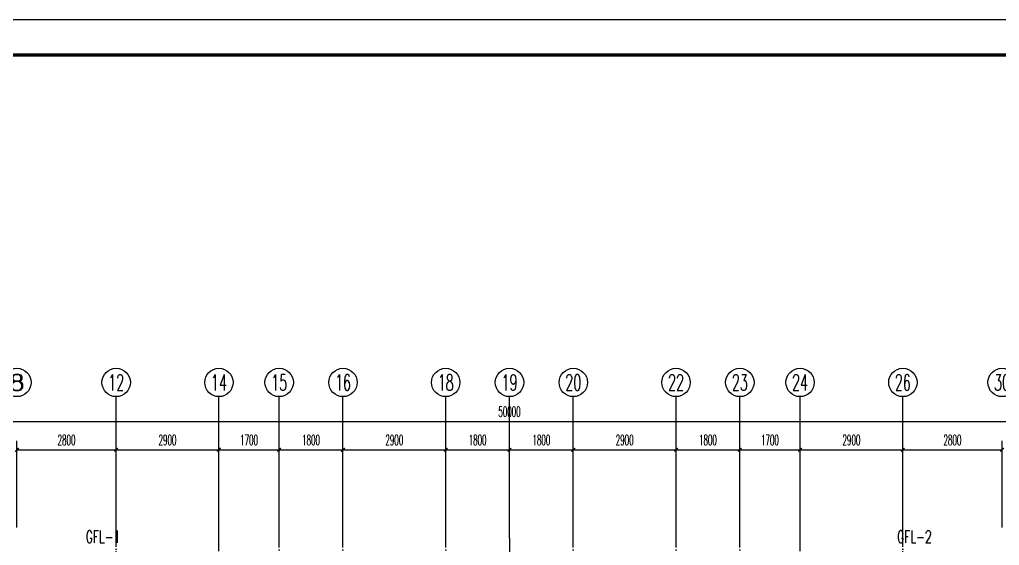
# Model space of a CAD drawing. Extents: x 27938 to 1507990, y 110129 to 923079.
# Drawn here: x 839092 to 866742, y 223755 to 238607 of the extents above; entities that cross this region are included whole.
import ezdxf
from ezdxf.enums import TextEntityAlignment as Align

# ---------------------------------------------------------------- set-up
doc = ezdxf.new("R2010")
doc.units = 0
doc.header["$LTSCALE"] = 1000
doc.header["$MEASUREMENT"] = 0
doc.linetypes.add('DOTE', pattern=[2.42, 2, -0.2, 0.02, -0.2])
for name, color, linetype in [('----建筑底图', 8, 'Continuous'), ('AXIS', 3, 'Continuous'), ('AXIS_TEXT', 7, 'Continuous'), ('DIM_管井排水', 5, 'Continuous'), ('DOTE', 1, 'Continuous'), ('图框', 140, 'Continuous')]:
    doc.layers.add(name, color=color, linetype=linetype)
doc.layers.add('yichutu', color=7, linetype='Continuous', true_color=0xffffff, plot=False)
doc.styles.add('_TCH_AXIS', font='COMPLEX', dxfattribs={"bigfont": 'GBCBIG'})
doc.styles.add('_TCH_DIM_T3', font='SIMPLEX.shx', dxfattribs={"width": 0.494118, "bigfont": 'GBCBIG.shx'})
doc.styles.add('_TWT_SERIAL', font='SIMPLEX', dxfattribs={"width": 0.8, "height": 3.5, "bigfont": 'HZTXT'})
doc.styles.add('COMPLEX', font='COMPLEX')
doc.dimstyles.new('_TCH_ARCH&&100', dxfattribs={"dimtxt": 297.5, "dimasz": 100, "dimexe": 250, "dimexo": 300, "dimgap": 126.25, "dimtad": 1, "dimdec": 0, "dimzin": 0, "dimdsep": 46, "dimtxsty": '_TCH_DIM_T3', "dimblk": 'ARCHTICK', "dimcen": 0.09, "dimclrt": 4, "dimazin": 2, "dimtfac": 1, "dimtdec": 0, "dimtix": 1, "dimtmove": 2, "dimatfit": 3, "dimfxl": 100, "dimtolj": 1, "dimtzin": 0, "dimarcsym": 0})

# ---------------------------------------------------------------- blocks, each defined once
blk = doc.blocks.new('TK')
at = {"layer": '图框'}
blk.add_lwpolyline([(465375, 548714), (549475, 548714), (549475, 489314), (465375, 489314)], close=True, dxfattribs=at)
blk.add_lwpolyline([(465375, 548714), (549475, 548714), (549475, 489314), (465375, 489314)], close=True, dxfattribs=at)
at = {"layer": '图框', "const_width": 100}
blk.add_lwpolyline([(548475, 490314), (548475, 547714), (467875, 547714), (467875, 490314)], close=True, dxfattribs=at)
blk = doc.blocks.new('yct-841-594-84100-59399.9999999999-100-1000.0')
at = {"layer": 'yichutu', "color": 7, "true_color": 0xffffff}
blk.add_lwpolyline([(0, 0), (0, 59400), (84100, 59400), (84100, 0)], close=True, dxfattribs=at)
blk = doc.blocks.new('_ArchTick')
at = {"color": 0, "linetype": 'ByBlock', "const_width": 0.4}
blk.add_lwpolyline([(-0.5, -0.5), (0.5, 0.5)], dxfattribs=at)
blk = doc.blocks.new('*D1278')
at = {"layer": 'AXIS', "color": 0, "lineweight": -2}
for p, q in [((14302, -14350), (14302, -11100)), ((64302, -14350), (64302, -11100)), ((14302, -11350), (64302, -11350))]:
    blk.add_line(p, q, dxfattribs=at)
at = {"layer": 'Defpoints', "color": 0}
for p in [(64302, -11350), (14302, -14650), (64302, -14650)]:
    blk.add_point(p, dxfattribs=at)
at = {"layer": 'AXIS', "color": 0, "lineweight": -2, "xscale": 100, "yscale": 100, "zscale": 100, "rotation": 180}
blk.add_blockref('_ArchTick', (14302, -11350), dxfattribs=at)
at = {"layer": 'AXIS', "color": 0, "lineweight": -2, "xscale": 100, "yscale": 100, "zscale": 100}
blk.add_blockref('_ArchTick', (64302, -11350), dxfattribs=at)
at = {"layer": 'AXIS', "color": 4, "insert": (39302, -11075), "char_height": 297.5, "attachment_point": 5, "style": '_TCH_DIM_T3'}
blk.add_mtext('\\A1;50000', dxfattribs=at)
blk = doc.blocks.new('*D1284')
at = {"layer": 'AXIS', "color": 0, "lineweight": -2}
for p, q in [((25402, -14350), (25402, -11900)), ((25402, -12150), (28202, -12150)), ((28202, -14350), (28202, -11900))]:
    blk.add_line(p, q, dxfattribs=at)
at = {"layer": 'Defpoints', "color": 0}
for p in [(28202, -12150), (25402, -14650), (28202, -14650)]:
    blk.add_point(p, dxfattribs=at)
at = {"layer": 'AXIS', "color": 0, "lineweight": -2, "xscale": 100, "yscale": 100, "zscale": 100, "rotation": 180}
blk.add_blockref('_ArchTick', (25402, -12150), dxfattribs=at)
at = {"layer": 'AXIS', "color": 0, "lineweight": -2, "xscale": 100, "yscale": 100, "zscale": 100}
blk.add_blockref('_ArchTick', (28202, -12150), dxfattribs=at)
at = {"layer": 'AXIS', "color": 4, "insert": (26802, -11875), "char_height": 297.5, "attachment_point": 5, "style": '_TCH_DIM_T3'}
blk.add_mtext('\\A1;2800', dxfattribs=at)
blk = doc.blocks.new('*D1285')
at = {"layer": 'AXIS', "color": 0, "lineweight": -2}
for p, q in [((28202, -14350), (28202, -11900)), ((28202, -12150), (31102, -12150)), ((31102, -14350), (31102, -11900))]:
    blk.add_line(p, q, dxfattribs=at)
at = {"layer": 'Defpoints', "color": 0}
for p in [(31102, -12150), (28202, -14650), (31102, -14650)]:
    blk.add_point(p, dxfattribs=at)
at = {"layer": 'AXIS', "color": 0, "lineweight": -2, "xscale": 100, "yscale": 100, "zscale": 100, "rotation": 180}
blk.add_blockref('_ArchTick', (28202, -12150), dxfattribs=at)
at = {"layer": 'AXIS', "color": 0, "lineweight": -2, "xscale": 100, "yscale": 100, "zscale": 100}
blk.add_blockref('_ArchTick', (31102, -12150), dxfattribs=at)
at = {"layer": 'AXIS', "color": 4, "insert": (29652, -11875), "char_height": 297.5, "attachment_point": 5, "style": '_TCH_DIM_T3'}
blk.add_mtext('\\A1;2900', dxfattribs=at)
blk = doc.blocks.new('*D1286')
at = {"layer": 'AXIS', "color": 0, "lineweight": -2}
for p, q in [((31102, -14350), (31102, -11900)), ((31102, -12150), (32802, -12150)), ((32802, -14350), (32802, -11900))]:
    blk.add_line(p, q, dxfattribs=at)
at = {"layer": 'Defpoints', "color": 0}
for p in [(32802, -12150), (31102, -14650), (32802, -14650)]:
    blk.add_point(p, dxfattribs=at)
at = {"layer": 'AXIS', "color": 0, "lineweight": -2, "xscale": 100, "yscale": 100, "zscale": 100, "rotation": 180}
blk.add_blockref('_ArchTick', (31102, -12150), dxfattribs=at)
at = {"layer": 'AXIS', "color": 0, "lineweight": -2, "xscale": 100, "yscale": 100, "zscale": 100}
blk.add_blockref('_ArchTick', (32802, -12150), dxfattribs=at)
at = {"layer": 'AXIS', "color": 4, "insert": (31952, -11875), "char_height": 297.5, "attachment_point": 5, "style": '_TCH_DIM_T3'}
blk.add_mtext('\\A1;1700', dxfattribs=at)
blk = doc.blocks.new('*D1287')
at = {"layer": 'AXIS', "color": 0, "lineweight": -2}
for p, q in [((32802, -14350), (32802, -11900)), ((32802, -12150), (34602, -12150)), ((34602, -14350), (34602, -11900))]:
    blk.add_line(p, q, dxfattribs=at)
at = {"layer": 'Defpoints', "color": 0}
for p in [(34602, -12150), (32802, -14650), (34602, -14650)]:
    blk.add_point(p, dxfattribs=at)
at = {"layer": 'AXIS', "color": 0, "lineweight": -2, "xscale": 100, "yscale": 100, "zscale": 100, "rotation": 180}
blk.add_blockref('_ArchTick', (32802, -12150), dxfattribs=at)
at = {"layer": 'AXIS', "color": 0, "lineweight": -2, "xscale": 100, "yscale": 100, "zscale": 100}
blk.add_blockref('_ArchTick', (34602, -12150), dxfattribs=at)
at = {"layer": 'AXIS', "color": 4, "insert": (33702, -11875), "char_height": 297.5, "attachment_point": 5, "style": '_TCH_DIM_T3'}
blk.add_mtext('\\A1;1800', dxfattribs=at)
blk = doc.blocks.new('*D1288')
at = {"layer": 'AXIS', "color": 0, "lineweight": -2}
for p, q in [((34602, -14350), (34602, -11900)), ((34602, -12150), (37502, -12150)), ((37502, -14350), (37502, -11900))]:
    blk.add_line(p, q, dxfattribs=at)
at = {"layer": 'Defpoints', "color": 0}
for p in [(37502, -12150), (34602, -14650), (37502, -14650)]:
    blk.add_point(p, dxfattribs=at)
at = {"layer": 'AXIS', "color": 0, "lineweight": -2, "xscale": 100, "yscale": 100, "zscale": 100, "rotation": 180}
blk.add_blockref('_ArchTick', (34602, -12150), dxfattribs=at)
at = {"layer": 'AXIS', "color": 0, "lineweight": -2, "xscale": 100, "yscale": 100, "zscale": 100}
blk.add_blockref('_ArchTick', (37502, -12150), dxfattribs=at)
at = {"layer": 'AXIS', "color": 4, "insert": (36052, -11875), "char_height": 297.5, "attachment_point": 5, "style": '_TCH_DIM_T3'}
blk.add_mtext('\\A1;2900', dxfattribs=at)
blk = doc.blocks.new('*D1289')
at = {"layer": 'AXIS', "color": 0, "lineweight": -2}
for p, q in [((37502, -14350), (37502, -11900)), ((37502, -12150), (39302, -12150)), ((39302, -14350), (39302, -11900))]:
    blk.add_line(p, q, dxfattribs=at)
at = {"layer": 'Defpoints', "color": 0}
for p in [(39302, -12150), (37502, -14650), (39302, -14650)]:
    blk.add_point(p, dxfattribs=at)
at = {"layer": 'AXIS', "color": 0, "lineweight": -2, "xscale": 100, "yscale": 100, "zscale": 100, "rotation": 180}
blk.add_blockref('_ArchTick', (37502, -12150), dxfattribs=at)
at = {"layer": 'AXIS', "color": 0, "lineweight": -2, "xscale": 100, "yscale": 100, "zscale": 100}
blk.add_blockref('_ArchTick', (39302, -12150), dxfattribs=at)
at = {"layer": 'AXIS', "color": 4, "insert": (38402, -11875), "char_height": 297.5, "attachment_point": 5, "style": '_TCH_DIM_T3'}
blk.add_mtext('\\A1;1800', dxfattribs=at)
blk = doc.blocks.new('_AXISO')
at = {"color": 0}
blk.add_circle((0, 0), 0.5, dxfattribs=at)
at = {"layer": 'AXIS_TEXT', "color": 0, "style": 'COMPLEX', "width": 1.041667}
blk.add_attdef('A', text='', height=0.56, dxfattribs=at).set_placement((-0.25, -0.28), (0.25, -0.28), align=Align.FIT)
blk = doc.blocks.new('*D1295')
at = {"layer": 'AXIS', "color": 0, "lineweight": -2}
for p, q in [((50402, -14350), (50402, -11900)), ((50402, -12150), (53202, -12150)), ((53202, -14350), (53202, -11900))]:
    blk.add_line(p, q, dxfattribs=at)
at = {"layer": 'Defpoints', "color": 0}
for p in [(53202, -12150), (50402, -14650), (53202, -14650)]:
    blk.add_point(p, dxfattribs=at)
at = {"layer": 'AXIS', "color": 0, "lineweight": -2, "xscale": 100, "yscale": 100, "zscale": 100, "rotation": 180}
blk.add_blockref('_ArchTick', (50402, -12150), dxfattribs=at)
at = {"layer": 'AXIS', "color": 0, "lineweight": -2, "xscale": 100, "yscale": 100, "zscale": 100}
blk.add_blockref('_ArchTick', (53202, -12150), dxfattribs=at)
at = {"layer": 'AXIS', "color": 4, "insert": (51802, -11875), "char_height": 297.5, "attachment_point": 5, "style": '_TCH_DIM_T3'}
blk.add_mtext('\\A1;2800', dxfattribs=at)
blk = doc.blocks.new('*D1296')
at = {"layer": 'AXIS', "color": 0, "lineweight": -2}
for p, q in [((47502, -14350), (47502, -11900)), ((47502, -12150), (50402, -12150)), ((50402, -14350), (50402, -11900))]:
    blk.add_line(p, q, dxfattribs=at)
at = {"layer": 'Defpoints', "color": 0}
for p in [(50402, -12150), (47502, -14650), (50402, -14650)]:
    blk.add_point(p, dxfattribs=at)
at = {"layer": 'AXIS', "color": 0, "lineweight": -2, "xscale": 100, "yscale": 100, "zscale": 100, "rotation": 180}
blk.add_blockref('_ArchTick', (47502, -12150), dxfattribs=at)
at = {"layer": 'AXIS', "color": 0, "lineweight": -2, "xscale": 100, "yscale": 100, "zscale": 100}
blk.add_blockref('_ArchTick', (50402, -12150), dxfattribs=at)
at = {"layer": 'AXIS', "color": 4, "insert": (48952, -11875), "char_height": 297.5, "attachment_point": 5, "style": '_TCH_DIM_T3'}
blk.add_mtext('\\A1;2900', dxfattribs=at)
blk = doc.blocks.new('*D1297')
at = {"layer": 'AXIS', "color": 0, "lineweight": -2}
for p, q in [((45802, -14350), (45802, -11900)), ((45802, -12150), (47502, -12150)), ((47502, -14350), (47502, -11900))]:
    blk.add_line(p, q, dxfattribs=at)
at = {"layer": 'Defpoints', "color": 0}
for p in [(47502, -12150), (45802, -14650), (47502, -14650)]:
    blk.add_point(p, dxfattribs=at)
at = {"layer": 'AXIS', "color": 0, "lineweight": -2, "xscale": 100, "yscale": 100, "zscale": 100, "rotation": 180}
blk.add_blockref('_ArchTick', (45802, -12150), dxfattribs=at)
at = {"layer": 'AXIS', "color": 0, "lineweight": -2, "xscale": 100, "yscale": 100, "zscale": 100}
blk.add_blockref('_ArchTick', (47502, -12150), dxfattribs=at)
at = {"layer": 'AXIS', "color": 4, "insert": (46652, -11875), "char_height": 297.5, "attachment_point": 5, "style": '_TCH_DIM_T3'}
blk.add_mtext('\\A1;1700', dxfattribs=at)
blk = doc.blocks.new('*D1298')
at = {"layer": 'AXIS', "color": 0, "lineweight": -2}
for p, q in [((44002, -14350), (44002, -11900)), ((44002, -12150), (45802, -12150)), ((45802, -14350), (45802, -11900))]:
    blk.add_line(p, q, dxfattribs=at)
at = {"layer": 'Defpoints', "color": 0}
for p in [(45802, -12150), (44002, -14650), (45802, -14650)]:
    blk.add_point(p, dxfattribs=at)
at = {"layer": 'AXIS', "color": 0, "lineweight": -2, "xscale": 100, "yscale": 100, "zscale": 100, "rotation": 180}
blk.add_blockref('_ArchTick', (44002, -12150), dxfattribs=at)
at = {"layer": 'AXIS', "color": 0, "lineweight": -2, "xscale": 100, "yscale": 100, "zscale": 100}
blk.add_blockref('_ArchTick', (45802, -12150), dxfattribs=at)
at = {"layer": 'AXIS', "color": 4, "insert": (44902, -11875), "char_height": 297.5, "attachment_point": 5, "style": '_TCH_DIM_T3'}
blk.add_mtext('\\A1;1800', dxfattribs=at)
blk = doc.blocks.new('*D1299')
at = {"layer": 'AXIS', "color": 0, "lineweight": -2}
for p, q in [((41102, -14350), (41102, -11900)), ((41102, -12150), (44002, -12150)), ((44002, -14350), (44002, -11900))]:
    blk.add_line(p, q, dxfattribs=at)
at = {"layer": 'Defpoints', "color": 0}
for p in [(44002, -12150), (41102, -14650), (44002, -14650)]:
    blk.add_point(p, dxfattribs=at)
at = {"layer": 'AXIS', "color": 0, "lineweight": -2, "xscale": 100, "yscale": 100, "zscale": 100, "rotation": 180}
blk.add_blockref('_ArchTick', (41102, -12150), dxfattribs=at)
at = {"layer": 'AXIS', "color": 0, "lineweight": -2, "xscale": 100, "yscale": 100, "zscale": 100}
blk.add_blockref('_ArchTick', (44002, -12150), dxfattribs=at)
at = {"layer": 'AXIS', "color": 4, "insert": (42552, -11875), "char_height": 297.5, "attachment_point": 5, "style": '_TCH_DIM_T3'}
blk.add_mtext('\\A1;2900', dxfattribs=at)
blk = doc.blocks.new('*D1300')
at = {"layer": 'AXIS', "color": 0, "lineweight": -2}
for p, q in [((39302, -14350), (39302, -11900)), ((39302, -12150), (41102, -12150)), ((41102, -14350), (41102, -11900))]:
    blk.add_line(p, q, dxfattribs=at)
at = {"layer": 'Defpoints', "color": 0}
for p in [(41102, -12150), (39302, -14650), (41102, -14650)]:
    blk.add_point(p, dxfattribs=at)
at = {"layer": 'AXIS', "color": 0, "lineweight": -2, "xscale": 100, "yscale": 100, "zscale": 100, "rotation": 180}
blk.add_blockref('_ArchTick', (39302, -12150), dxfattribs=at)
at = {"layer": 'AXIS', "color": 0, "lineweight": -2, "xscale": 100, "yscale": 100, "zscale": 100}
blk.add_blockref('_ArchTick', (41102, -12150), dxfattribs=at)
at = {"layer": 'AXIS', "color": 4, "insert": (40202, -11875), "char_height": 297.5, "attachment_point": 5, "style": '_TCH_DIM_T3'}
blk.add_mtext('\\A1;1800', dxfattribs=at)
blk = doc.blocks.new('A$C7FBD0C6F')
at = {"layer": 'AXIS', "color": 8}
for p, q in [((28202.5, -14649.8), (28202.5, -10649.8)), ((31102.5, -14649.8), (31102.5, -10649.8)), ((32802.5, -14649.8), (32802.5, -10649.8)), ((34602.5, -14649.8), (34602.5, -10649.8)), ((37502.5, -14649.8), (37502.5, -10649.8)), ((39302.5, -14649.8), (39302.5, -10649.8)), ((41102.5, -14649.8), (41102.5, -10649.8)), ((44002.5, -14649.8), (44002.5, -10649.8)), ((45802.5, -14649.8), (45802.5, -10649.8)), ((47502.5, -14649.8), (47502.5, -10649.8)), ((50402.5, -14649.8), (50402.5, -10649.8))]:
    blk.add_line(p, q, dxfattribs=at)
at = {"layer": 'DOTE', "color": 169, "linetype": 'DOTE', "ltscale": 0.3}
for p, q in [((28202.5, -20699.5), (28202.5, -14649.8)), ((31102.5, -20099.8), (31102.5, -14649.8)), ((32802.5, -22899.8), (32802.5, -14649.8)), ((34602.5, -22899.8), (34602.5, -14649.8)), ((37502.5, -22899.8), (37502.5, -14649.8)), ((39302.5, -14649.8), (39302.5, -31199.8)), ((41102.5, -22899.8), (41102.5, -14649.8)), ((44002.5, -22899.8), (44002.5, -14649.8)), ((45802.5, -22899.8), (45802.5, -14649.8)), ((47502.5, -20099.8), (47502.5, -14649.8)), ((50402.5, -20699.5), (50402.5, -14649.8))]:
    blk.add_line(p, q, dxfattribs=at)
at = {"layer": 'AXIS', "color": 8}
ref = blk.add_blockref('_AXISO', (25402.5, -10249.8), dxfattribs=dict(at, xscale=800, yscale=800, zscale=800))
ref.add_attrib('A', '8', dxfattribs={"layer": 'AXIS_TEXT', "color": 8, "ltscale": 0.5, "height": 452.5, "style": '_TCH_AXIS', "width": 1.5}).set_placement((25176.2, -10476.1), (25628.7, -10476.1), align=Align.FIT)
ref = blk.add_blockref('_AXISO', (28202.5, -10249.8), dxfattribs=dict(at, xscale=800, yscale=800, zscale=800))
ref.add_attrib('A', '12', dxfattribs={"layer": 'AXIS_TEXT', "color": 8, "ltscale": 0.5, "height": 452.55, "style": '_TCH_AXIS', "width": 0.724138}).set_placement((27976.2, -10476.1), (28428.7, -10476.1), align=Align.FIT)
ref = blk.add_blockref('_AXISO', (31102.5, -10249.8), dxfattribs=dict(at, xscale=800, yscale=800, zscale=800))
ref.add_attrib('A', '14', dxfattribs={"layer": 'AXIS_TEXT', "color": 8, "ltscale": 0.5, "height": 452.55, "style": '_TCH_AXIS', "width": 0.677419}).set_placement((30876.2, -10476.1), (31328.7, -10476.1), align=Align.FIT)
ref = blk.add_blockref('_AXISO', (32802.5, -10249.8), dxfattribs=dict(at, xscale=800, yscale=800, zscale=800))
ref.add_attrib('A', '15', dxfattribs={"layer": 'AXIS_TEXT', "color": 8, "ltscale": 0.5, "height": 452.55, "style": '_TCH_AXIS', "width": 0.724138}).set_placement((32576.2, -10476.1), (33028.7, -10476.1), align=Align.FIT)
ref = blk.add_blockref('_AXISO', (34602.5, -10249.8), dxfattribs=dict(at, xscale=800, yscale=800, zscale=800))
ref.add_attrib('A', '16', dxfattribs={"layer": 'AXIS_TEXT', "color": 8, "ltscale": 0.5, "height": 452.55, "style": '_TCH_AXIS', "width": 0.724138}).set_placement((34376.2, -10476.1), (34828.7, -10476.1), align=Align.FIT)
ref = blk.add_blockref('_AXISO', (37502.5, -10249.8), dxfattribs=dict(at, xscale=800, yscale=800, zscale=800))
ref.add_attrib('A', '18', dxfattribs={"layer": 'AXIS_TEXT', "color": 8, "ltscale": 0.5, "height": 452.55, "style": '_TCH_AXIS', "width": 0.724138}).set_placement((37276.2, -10476.1), (37728.7, -10476.1), align=Align.FIT)
ref = blk.add_blockref('_AXISO', (39302.5, -10249.8), dxfattribs=dict(at, xscale=800, yscale=800, zscale=800))
ref.add_attrib('A', '19', dxfattribs={"layer": 'AXIS_TEXT', "color": 8, "ltscale": 0.5, "height": 452.55, "style": '_TCH_AXIS', "width": 0.724138}).set_placement((39076.2, -10476.1), (39528.7, -10476.1), align=Align.FIT)
ref = blk.add_blockref('_AXISO', (41102.5, -10249.8), dxfattribs=dict(at, xscale=800, yscale=800, zscale=800))
ref.add_attrib('A', '20', dxfattribs={"layer": 'AXIS_TEXT', "color": 8, "ltscale": 0.5, "height": 452.55, "style": '_TCH_AXIS', "width": 0.617647}).set_placement((40876.2, -10476.1), (41328.7, -10476.1), align=Align.FIT)
ref = blk.add_blockref('_AXISO', (44002.5, -10249.8), dxfattribs=dict(at, xscale=800, yscale=800, zscale=800))
ref.add_attrib('A', '22', dxfattribs={"layer": 'AXIS_TEXT', "color": 8, "ltscale": 0.5, "height": 452.55, "style": '_TCH_AXIS', "width": 0.617647}).set_placement((43776.2, -10476.1), (44228.7, -10476.1), align=Align.FIT)
ref = blk.add_blockref('_AXISO', (45802.5, -10249.8), dxfattribs=dict(at, xscale=800, yscale=800, zscale=800))
ref.add_attrib('A', '23', dxfattribs={"layer": 'AXIS_TEXT', "color": 8, "ltscale": 0.5, "height": 452.55, "style": '_TCH_AXIS', "width": 0.617647}).set_placement((45576.2, -10476.1), (46028.7, -10476.1), align=Align.FIT)
ref = blk.add_blockref('_AXISO', (47502.5, -10249.8), dxfattribs=dict(at, xscale=800, yscale=800, zscale=800))
ref.add_attrib('A', '24', dxfattribs={"layer": 'AXIS_TEXT', "color": 8, "ltscale": 0.5, "height": 452.55, "style": '_TCH_AXIS', "width": 0.583333}).set_placement((47276.2, -10476.1), (47728.7, -10476.1), align=Align.FIT)
ref = blk.add_blockref('_AXISO', (50402.5, -10249.8), dxfattribs=dict(at, xscale=800, yscale=800, zscale=800))
ref.add_attrib('A', '26', dxfattribs={"layer": 'AXIS_TEXT', "color": 8, "ltscale": 0.5, "height": 452.55, "style": '_TCH_AXIS', "width": 0.617647}).set_placement((50176.2, -10476.1), (50628.7, -10476.1), align=Align.FIT)
ref = blk.add_blockref('_AXISO', (53202.5, -10249.8), dxfattribs=dict(at, xscale=800, yscale=800, zscale=800))
ref.add_attrib('A', '30', dxfattribs={"layer": 'AXIS_TEXT', "color": 8, "ltscale": 0.5, "height": 452.55, "style": '_TCH_AXIS', "width": 0.636364}).set_placement((52976.2, -10476.1), (53428.7, -10476.1), align=Align.FIT)
for p1, p2, distance, picture, middle in [((14302.5, -14649.8), (64302.5, -14649.8), 3300, '*D1278', (39302.5, -11074.8)), ((25402.5, -14649.8), (28202.5, -14649.8), 2500, '*D1284', (26802.5, -11874.8)), ((28202.5, -14649.8), (31102.5, -14649.8), 2500, '*D1285', (29652.5, -11874.8)), ((31102.5, -14649.8), (32802.5, -14649.8), 2500, '*D1286', (31952.5, -11874.8)), ((32802.5, -14649.8), (34602.5, -14649.8), 2500, '*D1287', (33702.5, -11874.8)), ((34602.5, -14649.8), (37502.5, -14649.8), 2500, '*D1288', (36052.5, -11874.8)), ((37502.5, -14649.8), (39302.5, -14649.8), 2500, '*D1289', (38402.5, -11874.8)), ((39302.5, -14649.8), (41102.5, -14649.8), 2500, '*D1300', (40202.5, -11874.8)), ((41102.5, -14649.8), (44002.5, -14649.8), 2500, '*D1299', (42552.5, -11874.8)), ((44002.5, -14649.8), (45802.5, -14649.8), 2500, '*D1298', (44902.5, -11874.8)), ((45802.5, -14649.8), (47502.5, -14649.8), 2500, '*D1297', (46652.5, -11874.8)), ((47502.5, -14649.8), (50402.5, -14649.8), 2500, '*D1296', (48952.5, -11874.8)), ((50402.5, -14649.8), (53202.5, -14649.8), 2500, '*D1295', (51802.5, -11874.8))]:
    dim = blk.add_aligned_dim(p1=p1, p2=p2, distance=distance, dimstyle='_TCH_ARCH&&100', dxfattribs=at)
    dim.commit()
    dim.dimension.update_dxf_attribs({"geometry": picture, "text_midpoint": middle})

msp = doc.modelspace()

# ---------------------------------------------------------------- block references
msp.add_blockref('TK', (348239.1, -310106.9))
at = {"layer": 'yichutu'}
msp.add_blockref('yct-841-594-84100-59399.9999999999-100-1000.0', (813614.1, 179206.8), dxfattribs=at)

# ---------------------------------------------------------------- next in the draw order: block references
at = {"layer": '----建筑底图', "ltscale": 0.5}
msp.add_blockref('A$C7FBD0C6F', (813614.1, 238606.8), dxfattribs=at)

# ---------------------------------------------------------------- next in the draw order: texts
at = {"layer": 'DIM_管井排水', "color": 7, "style": '_TWT_SERIAL', "width": 0.64}
for s, p in [('GFL-1', (840955.5, 223824.6)), ('GFL-2', (863853.7, 223824.6))]:
    msp.add_text(s, height=350, dxfattribs=at).set_placement(p)

doc.saveas('drawing.dxf')
